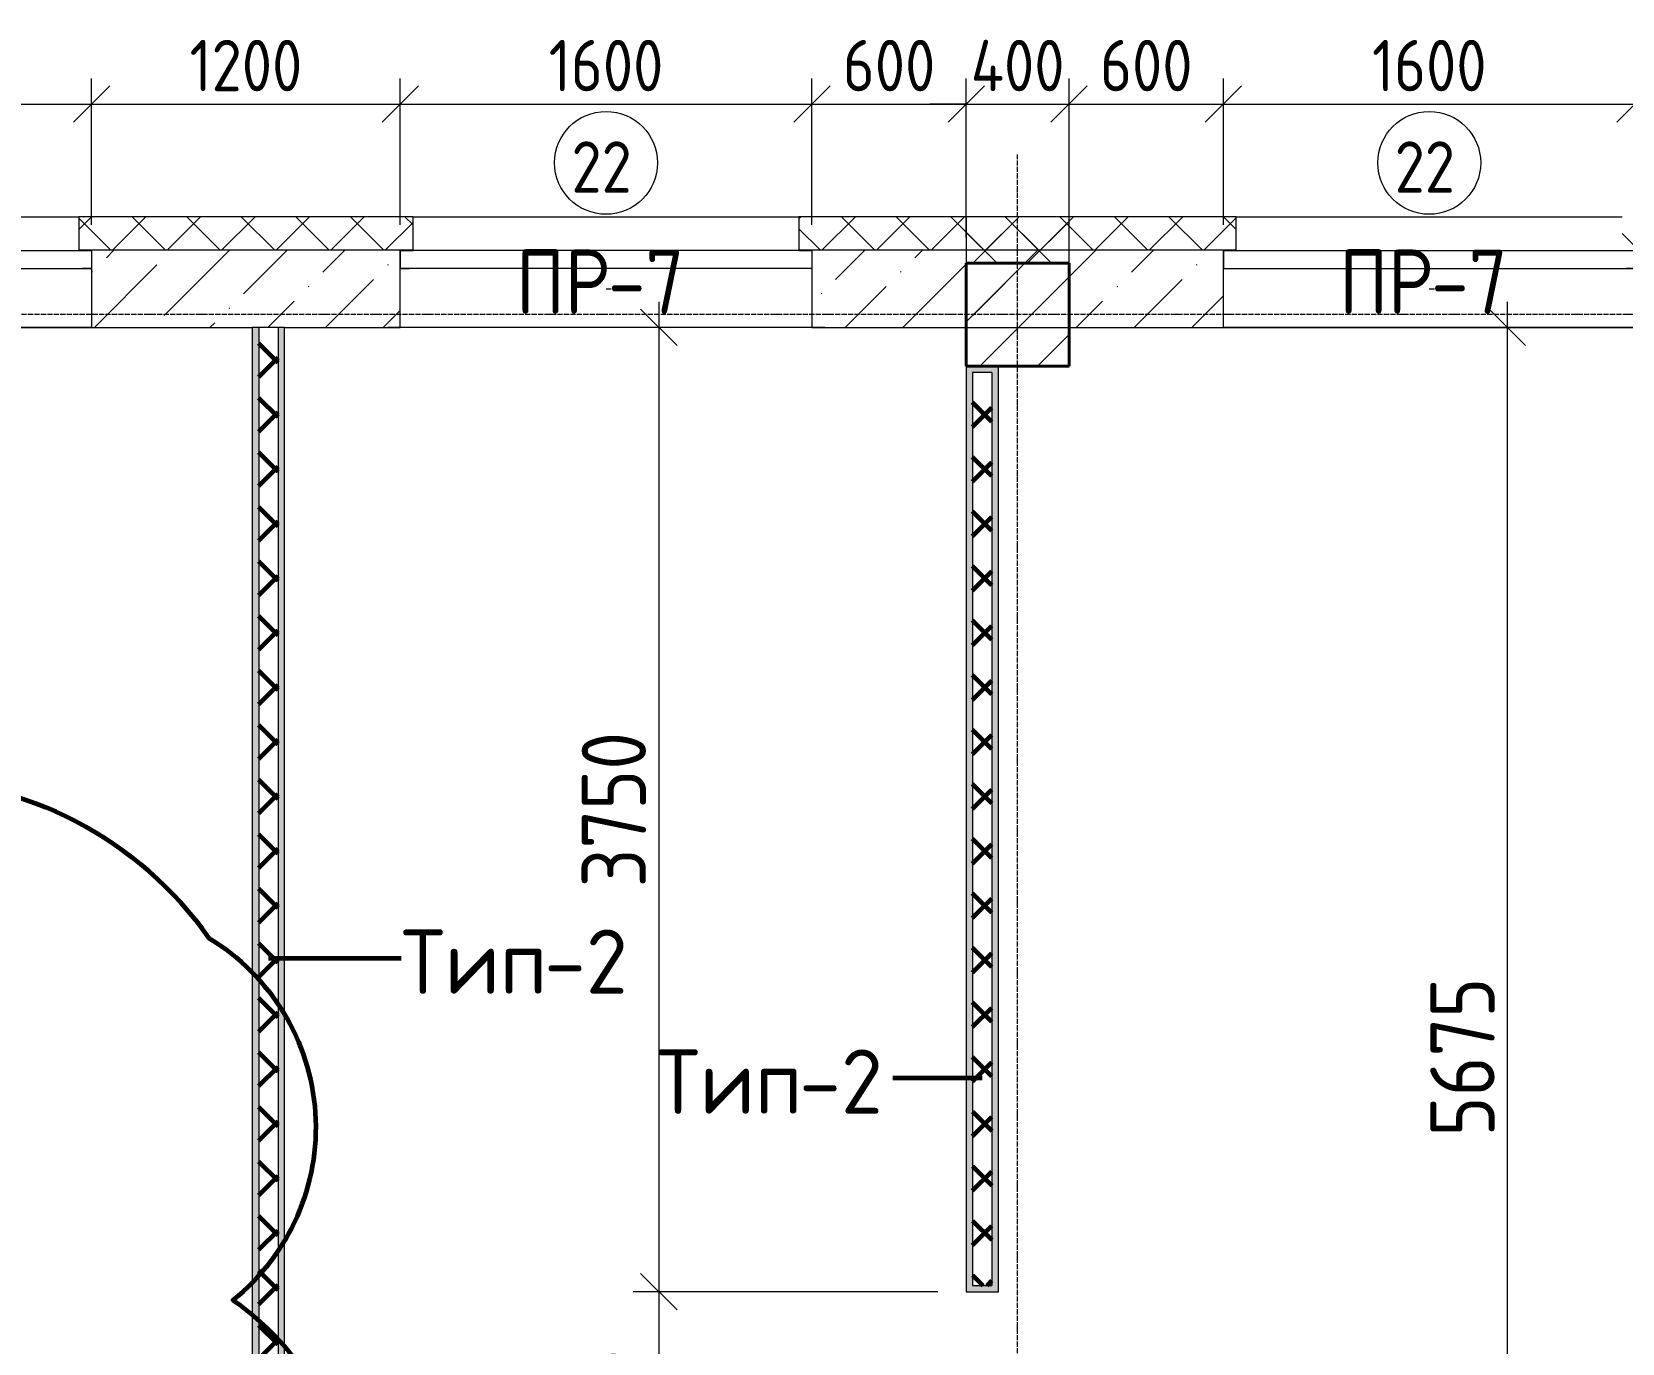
# Model space of a CAD drawing. Header units: millimetres. Extents: x -60946 to 138510, y -262288 to 24501.
# Drawn here: x 51777 to 57959, y -92544 to -87444 of the extents above; entities that cross this region are included whole.
import ezdxf

# ---------------------------------------------------------------- set-up
doc = ezdxf.new("R2010")
doc.units = ezdxf.units.MM
doc.linetypes.add('ADSK_Линия сетки', pattern=[25, 20, -2.5, 0, -2.5])
for name, color, linetype, lineweight in [('2)Тип-2', 3, 'Continuous', 60), ('2)Тип-3', 7, 'Continuous', 60), ('_ Окна', 7, 'Continuous', 18), ('Марки', 7, 'Continuous', 20), ('Марки окон', 7, 'Continuous', 20), ('Несущие колонны', 7, 'Continuous', 18), ('Окна', 7, 'Continuous', 9), ('Оси', 7, 'Continuous', 9), ('Размеры', 7, 'Continuous', 9), ('Стены внутренние', 7, 'Continuous', 18), ('Стены наружные', 7, 'Continuous', 18), ('Стены штриховка', 7, 'Continuous', 9)]:
    doc.layers.add(name, color=color, linetype=linetype, lineweight=lineweight)
doc.styles.add('GOST Common_2', font='', dxfattribs={"width": 0.9, "height": 250})
doc.styles.add('GOST Common_3', font='', dxfattribs={"width": 0.9, "height": 200})
doc.styles.add('GOST Common_4', font='', dxfattribs={"height": 250})
doc.styles.get('GOST Common_2').set_extended_font_data('GOST Common')
doc.styles.get('GOST Common_3').set_extended_font_data('GOST Common')
doc.styles.get('GOST Common_4').set_extended_font_data('GOST Common')
doc.dimstyles.new('ADSK_Основной_2_0_1', dxfattribs={"dimscale": 304.8, "dimtxt": 201.142999, "dimasz": 0.463911, "dimexe": 0.328084, "dimexo": 0.328084, "dimgap": 0.164042, "dimtad": 1, "dimdec": 3, "dimrnd": 0.001, "dimdsep": 46, "dimtxsty": 'GOST Common_3', "dimblk1": 'OBLIQUE', "dimblk2": 'OBLIQUE', "dimsah": 1, "dimcen": 0.09, "dimdle": 0.328084, "dimazin": 2, "dimtfac": 1, "dimtdec": 4, "dimtix": 1, "dimtmove": 1, "dimatfit": 3, "dimfxl": 1, "dimtvp": 1, "dimtolj": 1, "dimtzin": 0, "dimlwd": 20, "dimlwe": 20, "dimarcsym": 2})
doc.dimstyles.new('ADSK_Основной_2_0_3', dxfattribs={"dimscale": 304.8, "dimtxt": 201.142999, "dimasz": 0.463911, "dimexe": 0.328084, "dimexo": 0.328084, "dimgap": 0.164042, "dimtad": 1, "dimdec": 3, "dimrnd": 0.001, "dimdsep": 46, "dimtxsty": 'GOST Common_2', "dimblk1": 'OBLIQUE', "dimblk2": 'OBLIQUE', "dimsah": 1, "dimcen": 0.09, "dimdle": 0.328084, "dimazin": 2, "dimtfac": 1, "dimtdec": 4, "dimtix": 1, "dimtmove": 0, "dimatfit": 3, "dimfxl": 1, "dimtvp": 1, "dimtolj": 1, "dimtzin": 0, "dimlwd": 20, "dimlwe": 20, "dimarcsym": 2})
pattern_1 = [(45, (9.36, -97949.04), (-106.066, 106.066), []), (135, (9.36, -97949.04), (-106.066, -106.066), [])]

# ---------------------------------------------------------------- blocks, each defined once
blk = doc.blocks.new('ADSK_КолоннаЖБ_Прямоугольная - 400x400 мм-1807143-Кладочный план 2-го этаж')
at = {"layer": 'Несущие колонны', "lineweight": 40}
for p, q in [((-200, 200), (200, 200)), ((-200, -200), (-200, 200)), ((200, 200), (200, -200)), ((200, -200), (-200, -200))]:
    blk.add_line(p, q, dxfattribs=at)
blk = doc.blocks.new('ОКНО L03 _2СТ_RS - ОК-5_1600х2000h-3556607-Кладочный план 2-го этаж')
at = {"layer": '_ Окна'}
for p, q in [((-838.1, -79), (761.9, -79)), ((-838.1, -149), (-838.1, -79)), ((-838.1, -79), (-803.1, -79)), ((-818.1, -79), (-38.1, -79)), ((-38.1, -79), (741.9, -79)), ((761.9, -79), (726.9, -79)), ((761.9, -149), (761.9, -79)), ((-838.1, -149), (761.9, -149)), ((-838.1, -149), (-833.1, -149)), ((-818.1, -149), (-38.1, -149)), ((-38.1, -149), (741.9, -149)), ((761.9, -149), (756.9, -149))]:
    blk.add_line(p, q, dxfattribs=at)
at = {"layer": 'Окна'}
blk.add_line((-888.1, 150), (811.9, 150), dxfattribs=at)
blk = doc.blocks.new('ОКНО L03 _2СТ_RS - ОК-5_1600х2000h-3556615-Кладочный план 2-го этаж')
at = {"layer": '_ Окна'}
for p, q in [((-838.1, 149), (761.9, 149)), ((-838.1, 149), (-838.1, 79)), ((-838.1, 149), (-833.1, 149)), ((-818.1, 149), (-38.1, 149)), ((-38.1, 149), (741.9, 149)), ((761.9, 149), (756.9, 149)), ((761.9, 149), (761.9, 79)), ((-838.1, 79), (761.9, 79)), ((-838.1, 79), (-803.1, 79)), ((-818.1, 79), (-38.1, 79)), ((-38.1, 79), (741.9, 79)), ((761.9, 79), (726.9, 79))]:
    blk.add_line(p, q, dxfattribs=at)
at = {"layer": 'Окна'}
blk.add_line((-888.1, -150), (811.9, -150), dxfattribs=at)
blk = doc.blocks.new('_Oblique')
at = {"color": 0, "linetype": 'ByBlock', "lineweight": -2}
blk.add_line((-0.5, -0.5), (0.5, 0.5), dxfattribs=at)
blk = doc.blocks.new('*D4594')
at = {"layer": 'Defpoints', "color": 0, "transparency": 16777216}
for p in [(52009.4, -87725.6), (50409.4, -88295.1), (52009.4, -88295.1)]:
    blk.add_point(p, dxfattribs=at)
at = {"layer": 'Размеры', "color": 0, "lineweight": 20, "transparency": 16777216}
for p, q in [((50409.4, -88195.1), (50409.4, -87625.6)), ((52009.4, -88195.1), (52009.4, -87625.6)), ((50309.4, -87725.6), (52109.4, -87725.6))]:
    blk.add_line(p, q, dxfattribs=at)
at = {"layer": 'Размеры', "color": 0, "lineweight": 20, "transparency": 16777216, "xscale": 141.4, "yscale": 141.4, "zscale": 141.4, "rotation": 180}
blk.add_blockref('_Oblique', (50409.4, -87725.6), dxfattribs=at)
at = {"layer": 'Размеры', "color": 0, "lineweight": 20, "transparency": 16777216, "xscale": 141.4, "yscale": 141.4, "zscale": 141.4}
blk.add_blockref('_Oblique', (52009.4, -87725.6), dxfattribs=at)
at = {"layer": 'Размеры', "color": 0, "lineweight": 9, "transparency": 16777216, "insert": (51209.4, -87575.6), "char_height": 200, "width": 560.473, "attachment_point": 5, "style": 'GOST Common_3'}
blk.add_mtext('\\A1;1600', dxfattribs=at)
blk = doc.blocks.new('*D4595')
at = {"layer": 'Defpoints', "color": 0, "transparency": 16777216}
for p in [(53209.4, -87725.6), (52009.4, -88295.1), (53209.4, -88295.1)]:
    blk.add_point(p, dxfattribs=at)
at = {"layer": 'Размеры', "color": 0, "lineweight": 20, "transparency": 16777216}
for p, q in [((52009.4, -88195.1), (52009.4, -87625.6)), ((53209.4, -88195.1), (53209.4, -87625.6)), ((51909.4, -87725.6), (53309.4, -87725.6))]:
    blk.add_line(p, q, dxfattribs=at)
at = {"layer": 'Размеры', "color": 0, "lineweight": 20, "transparency": 16777216, "xscale": 141.4, "yscale": 141.4, "zscale": 141.4, "rotation": 180}
blk.add_blockref('_Oblique', (52009.4, -87725.6), dxfattribs=at)
at = {"layer": 'Размеры', "color": 0, "lineweight": 20, "transparency": 16777216, "xscale": 141.4, "yscale": 141.4, "zscale": 141.4}
blk.add_blockref('_Oblique', (53209.4, -87725.6), dxfattribs=at)
at = {"layer": 'Размеры', "color": 0, "lineweight": 9, "transparency": 16777216, "insert": (52609.4, -87575.6), "char_height": 200, "width": 560.473, "attachment_point": 5, "style": 'GOST Common_3'}
blk.add_mtext('\\A1;1200', dxfattribs=at)
blk = doc.blocks.new('*D4596')
at = {"layer": 'Defpoints', "color": 0, "transparency": 16777216}
for p in [(54809.4, -87725.6), (53209.4, -88295.1), (54809.4, -88295.1)]:
    blk.add_point(p, dxfattribs=at)
at = {"layer": 'Размеры', "color": 0, "lineweight": 20, "transparency": 16777216}
for p, q in [((53209.4, -88195.1), (53209.4, -87625.6)), ((54809.4, -88195.1), (54809.4, -87625.6)), ((53109.4, -87725.6), (54909.4, -87725.6))]:
    blk.add_line(p, q, dxfattribs=at)
at = {"layer": 'Размеры', "color": 0, "lineweight": 20, "transparency": 16777216, "xscale": 141.4, "yscale": 141.4, "zscale": 141.4, "rotation": 180}
blk.add_blockref('_Oblique', (53209.4, -87725.6), dxfattribs=at)
at = {"layer": 'Размеры', "color": 0, "lineweight": 20, "transparency": 16777216, "xscale": 141.4, "yscale": 141.4, "zscale": 141.4}
blk.add_blockref('_Oblique', (54809.4, -87725.6), dxfattribs=at)
at = {"layer": 'Размеры', "color": 0, "lineweight": 9, "transparency": 16777216, "insert": (54009.4, -87575.6), "char_height": 200, "width": 560.473, "attachment_point": 5, "style": 'GOST Common_3'}
blk.add_mtext('\\A1;1600', dxfattribs=at)
blk = doc.blocks.new('*D4597')
at = {"layer": 'Defpoints', "color": 0, "transparency": 16777216}
for p in [(55409.4, -87725.6), (54809.4, -88295.1), (55409.4, -88344.1)]:
    blk.add_point(p, dxfattribs=at)
at = {"layer": 'Размеры', "color": 0, "lineweight": 20, "transparency": 16777216}
for p, q in [((54809.4, -88195.1), (54809.4, -87625.6)), ((55409.4, -88244.1), (55409.4, -87625.6)), ((54709.4, -87725.6), (55509.4, -87725.6))]:
    blk.add_line(p, q, dxfattribs=at)
at = {"layer": 'Размеры', "color": 0, "lineweight": 20, "transparency": 16777216, "xscale": 141.4, "yscale": 141.4, "zscale": 141.4, "rotation": 180}
blk.add_blockref('_Oblique', (54809.4, -87725.6), dxfattribs=at)
at = {"layer": 'Размеры', "color": 0, "lineweight": 20, "transparency": 16777216, "xscale": 141.4, "yscale": 141.4, "zscale": 141.4}
blk.add_blockref('_Oblique', (55409.4, -87725.6), dxfattribs=at)
at = {"layer": 'Размеры', "color": 0, "lineweight": 9, "transparency": 16777216, "insert": (55109.4, -87575.6), "char_height": 200, "width": 454.106, "attachment_point": 5, "style": 'GOST Common_3'}
blk.add_mtext('\\A1;600', dxfattribs=at)
blk = doc.blocks.new('*D4598')
at = {"layer": 'Defpoints', "color": 0, "transparency": 16777216}
for p in [(55809.4, -87725.6), (55409.4, -88344.1), (55809.4, -88344.1)]:
    blk.add_point(p, dxfattribs=at)
at = {"layer": 'Размеры', "color": 0, "lineweight": 20, "transparency": 16777216}
for p, q in [((55409.4, -88244.1), (55409.4, -87625.6)), ((55809.4, -88244.1), (55809.4, -87625.6)), ((55409.4, -87725.6), (55268, -87725.6)), ((55409.4, -87725.6), (55809.4, -87725.6)), ((55809.4, -87725.6), (55950.8, -87725.6))]:
    blk.add_line(p, q, dxfattribs=at)
at = {"layer": 'Размеры', "color": 0, "lineweight": 20, "transparency": 16777216, "xscale": 141.4, "yscale": 141.4, "zscale": 141.4}
blk.add_blockref('_Oblique', (55409.4, -87725.6), dxfattribs=at)
at = {"layer": 'Размеры', "color": 0, "lineweight": 20, "transparency": 16777216, "xscale": 141.4, "yscale": 141.4, "zscale": 141.4, "rotation": 180}
blk.add_blockref('_Oblique', (55809.4, -87725.6), dxfattribs=at)
at = {"layer": 'Размеры', "color": 0, "lineweight": 9, "transparency": 16777216, "insert": (55609.4, -87575.6), "char_height": 200, "width": 474.561, "attachment_point": 5, "style": 'GOST Common_3'}
blk.add_mtext('\\A1;400', dxfattribs=at)
blk = doc.blocks.new('*D4599')
at = {"layer": 'Defpoints', "color": 0, "transparency": 16777216}
for p in [(56409.4, -87725.6), (56409.4, -88295.1), (55809.4, -88344.1)]:
    blk.add_point(p, dxfattribs=at)
at = {"layer": 'Размеры', "color": 0, "lineweight": 20, "transparency": 16777216}
for p, q in [((55809.4, -88244.1), (55809.4, -87625.6)), ((56409.4, -88195.1), (56409.4, -87625.6)), ((55709.4, -87725.6), (56509.4, -87725.6))]:
    blk.add_line(p, q, dxfattribs=at)
at = {"layer": 'Размеры', "color": 0, "lineweight": 20, "transparency": 16777216, "xscale": 141.4, "yscale": 141.4, "zscale": 141.4, "rotation": 180}
blk.add_blockref('_Oblique', (55809.4, -87725.6), dxfattribs=at)
at = {"layer": 'Размеры', "color": 0, "lineweight": 20, "transparency": 16777216, "xscale": 141.4, "yscale": 141.4, "zscale": 141.4}
blk.add_blockref('_Oblique', (56409.4, -87725.6), dxfattribs=at)
at = {"layer": 'Размеры', "color": 0, "lineweight": 9, "transparency": 16777216, "insert": (56109.4, -87575.6), "char_height": 200, "width": 454.106, "attachment_point": 5, "style": 'GOST Common_3'}
blk.add_mtext('\\A1;600', dxfattribs=at)
blk = doc.blocks.new('*D4600')
at = {"layer": 'Defpoints', "color": 0, "transparency": 16777216}
for p in [(58009.4, -87725.6), (56409.4, -88295.1), (58009.4, -88295.1)]:
    blk.add_point(p, dxfattribs=at)
at = {"layer": 'Размеры', "color": 0, "lineweight": 20, "transparency": 16777216}
for p, q in [((56409.4, -88195.1), (56409.4, -87625.6)), ((58009.4, -88195.1), (58009.4, -87625.6)), ((56309.4, -87725.6), (58109.4, -87725.6))]:
    blk.add_line(p, q, dxfattribs=at)
at = {"layer": 'Размеры', "color": 0, "lineweight": 20, "transparency": 16777216, "xscale": 141.4, "yscale": 141.4, "zscale": 141.4, "rotation": 180}
blk.add_blockref('_Oblique', (56409.4, -87725.6), dxfattribs=at)
at = {"layer": 'Размеры', "color": 0, "lineweight": 20, "transparency": 16777216, "xscale": 141.4, "yscale": 141.4, "zscale": 141.4}
blk.add_blockref('_Oblique', (58009.4, -87725.6), dxfattribs=at)
at = {"layer": 'Размеры', "color": 0, "lineweight": 9, "transparency": 16777216, "insert": (57209.4, -87575.6), "char_height": 200, "width": 560.473, "attachment_point": 5, "style": 'GOST Common_3'}
blk.add_mtext('\\A1;1600', dxfattribs=at)
blk = doc.blocks.new('*D4601')
at = {"layer": 'Defpoints', "color": 0, "transparency": 16777216}
for p in [(59209.4, -87725.6), (58009.4, -88295.1), (59209.4, -88295.1)]:
    blk.add_point(p, dxfattribs=at)
at = {"layer": 'Размеры', "color": 0, "lineweight": 20, "transparency": 16777216}
for p, q in [((58009.4, -88195.1), (58009.4, -87625.6)), ((59209.4, -88195.1), (59209.4, -87625.6)), ((57909.4, -87725.6), (59309.4, -87725.6))]:
    blk.add_line(p, q, dxfattribs=at)
at = {"layer": 'Размеры', "color": 0, "lineweight": 20, "transparency": 16777216, "xscale": 141.4, "yscale": 141.4, "zscale": 141.4, "rotation": 180}
blk.add_blockref('_Oblique', (58009.4, -87725.6), dxfattribs=at)
at = {"layer": 'Размеры', "color": 0, "lineweight": 20, "transparency": 16777216, "xscale": 141.4, "yscale": 141.4, "zscale": 141.4}
blk.add_blockref('_Oblique', (59209.4, -87725.6), dxfattribs=at)
at = {"layer": 'Размеры', "color": 0, "lineweight": 9, "transparency": 16777216, "insert": (58609.4, -87575.6), "char_height": 200, "width": 560.473, "attachment_point": 5, "style": 'GOST Common_3'}
blk.add_mtext('\\A1;1200', dxfattribs=at)
blk = doc.blocks.new('*D5032')
at = {"layer": 'Defpoints', "color": 0, "transparency": 16777216}
for p in [(54314.6, -88594.1), (54214.6, -92344.1), (55399.4, -92344.1)]:
    blk.add_point(p, dxfattribs=at)
at = {"layer": 'Размеры', "color": 0, "lineweight": 20, "transparency": 16777216}
for p, q in [((54214.6, -88494.1), (54214.6, -92444.1)), ((54214.6, -88594.1), (54114.6, -88594.1)), ((55299.4, -92344.1), (54114.6, -92344.1))]:
    blk.add_line(p, q, dxfattribs=at)
at = {"layer": 'Размеры', "color": 0, "lineweight": 20, "transparency": 16777216, "xscale": 141.4, "yscale": 141.4, "zscale": 141.4}
for p, rotation in [((54214.6, -88594.1), 90), ((54214.6, -92344.1), 270)]:
    blk.add_blockref('_Oblique', p, dxfattribs=dict(at, rotation=rotation))
at = {"layer": 'Размеры', "color": 0, "lineweight": 9, "transparency": 16777216, "insert": (54039.6, -90469.1), "char_height": 250, "width": 605.475, "attachment_point": 5, "rotation": 90, "style": 'GOST Common_2'}
blk.add_mtext('\\A1;3750', dxfattribs=at)
blk = doc.blocks.new('*D5033')
at = {"layer": 'Defpoints', "color": 0, "transparency": 16777216}
for p in [(55399.4, -92344.1), (54214.6, -93344.1), (55399.4, -93344.1)]:
    blk.add_point(p, dxfattribs=at)
at = {"layer": 'Размеры', "color": 0, "lineweight": 20, "transparency": 16777216}
for p, q in [((54214.6, -92244.1), (54214.6, -93444.1)), ((55299.4, -92344.1), (54114.6, -92344.1)), ((55299.4, -93344.1), (54114.6, -93344.1))]:
    blk.add_line(p, q, dxfattribs=at)
at = {"layer": 'Размеры', "color": 0, "lineweight": 20, "transparency": 16777216, "xscale": 141.4, "yscale": 141.4, "zscale": 141.4}
for p, rotation in [((54214.6, -92344.1), 90), ((54214.6, -93344.1), 270)]:
    blk.add_blockref('_Oblique', p, dxfattribs=dict(at, rotation=rotation))
at = {"layer": 'Размеры', "color": 0, "lineweight": 9, "transparency": 16777216, "insert": (54039.6, -92844.1), "char_height": 250, "width": 560.473, "attachment_point": 5, "rotation": 90, "style": 'GOST Common_2'}
blk.add_mtext('\\A1;1000', dxfattribs=at)
blk = doc.blocks.new('*D5041')
at = {"layer": 'Defpoints', "color": 0, "transparency": 16777216}
for p in [(57413.5, -88594.1), (57513.4, -88594.1), (57034.4, -94269.1)]:
    blk.add_point(p, dxfattribs=at)
at = {"layer": 'Размеры', "color": 0, "lineweight": 20, "transparency": 16777216}
for p, q in [((57513.4, -94369.1), (57513.4, -88494.1)), ((57513.5, -88594.1), (57613.4, -88594.1)), ((57134.4, -94269.1), (57613.4, -94269.1))]:
    blk.add_line(p, q, dxfattribs=at)
at = {"layer": 'Размеры', "color": 0, "lineweight": 20, "transparency": 16777216, "xscale": 141.4, "yscale": 141.4, "zscale": 141.4}
for p, rotation in [((57513.4, -88594.1), 90), ((57513.4, -94269.1), 270)]:
    blk.add_blockref('_Oblique', p, dxfattribs=dict(at, rotation=rotation))
at = {"layer": 'Размеры', "color": 0, "lineweight": 9, "transparency": 16777216, "insert": (57338.4, -91431.6), "char_height": 250, "width": 605.475, "attachment_point": 5, "rotation": 90, "style": 'GOST Common_2'}
blk.add_mtext('\\A1;5675', dxfattribs=at)
blk = doc.blocks.new('М_окна1 - Маркировка типоразмера-1510237-Кладочный план 2-го этаж')
at = {"layer": 'Марки окон'}
blk.add_circle((0, 0), 2, dxfattribs=at)
blk = doc.blocks.new('ADSK_Марка_Отверстие - Экземпляр_Только Марка-157312-Кладочный план 2-го этаж')
at = {"layer": 'Марки'}
blk.add_line((0, 0), (0.2, 0), dxfattribs=at)

msp = doc.modelspace()

# ---------------------------------------------------------------- hatches: boundary and pattern name
at = {"layer": '2)Тип-2'}
for points in [[(52634.3615, -94994.0666), (52659.3615, -94994.0666), (52659.3615, -88594.0666), (52634.3615, -88594.0666), (52634.3615, -92883.136)], [(52734.3615, -94994.0666), (52759.3615, -94994.0666), (52759.3615, -88594.0666), (52734.3615, -88594.0666), (52734.3615, -92883.136)]]:
    msp.add_hatch(color=256, dxfattribs=at).paths.add_polyline_path(points)
h = msp.add_hatch(dxfattribs=at)
h.set_pattern_fill('FP_4', color=256, style=0, pattern_type=2)
h.set_pattern_definition(pattern_1)
h.paths.add_polyline_path([(52659.3615, -95019.0666), (52734.3615, -95019.0666), (52734.3615, -88594.0666), (52659.3615, -88594.0666), (52659.3615, -94994.0666)])
h = msp.add_hatch(color=256, dxfattribs=at)
h.paths.add_polyline_path([(55409.3615, -94294.0666), (55434.3615, -94294.0666), (55434.3615, -93369.0666), (55534.3615, -93369.0666), (55534.3615, -93344.0666), (55409.3615, -93344.0666), (55409.3615, -94269.0666)])
h.paths.add_polyline_path([(55409.3615, -92344.0666), (55534.3615, -92344.0666), (55534.3615, -92319.0666), (55434.3615, -92319.0666), (55434.3615, -88769.0666), (55509.3615, -88769.0666), (55509.3615, -88744.0666), (55409.3615, -88744.0666)])
h = msp.add_hatch(dxfattribs=at)
h.set_pattern_fill('FP_4', color=256, style=0, pattern_type=2)
h.set_pattern_definition(pattern_1)
h.paths.add_polyline_path([(55434.3615, -94294.0666), (55509.3615, -94294.0666), (55509.3615, -93369.0666), (55434.3615, -93369.0666), (55434.3615, -94269.0666)])
h.paths.add_polyline_path([(55509.3615, -92319.0666), (55509.3615, -88769.0666), (55434.3615, -88769.0666), (55434.3615, -92319.0666)])
h = msp.add_hatch(color=256, dxfattribs=at)
h.paths.add_polyline_path([(55509.3615, -94294.0666), (55534.3615, -94294.0666), (55534.3615, -93369.0666), (55509.3615, -93369.0666), (55509.3615, -94269.0666)])
h.paths.add_polyline_path([(55534.3615, -92319.0666), (55534.3615, -88744.0666), (55509.3615, -88744.0666), (55509.3615, -92319.0666)])
at = {"layer": 'Несущие колонны', "lineweight": 9}
h = msp.add_hatch(dxfattribs=at)
h.set_pattern_fill('FP_1', color=256, style=0, pattern_type=2)
h.set_pattern_definition([(45, (9.36, -97949.04), (-224.5064, 224.5064), []), (45, (233.87, -97949.04), (-224.5064, 224.5064), [396.875, -79.375, 3.353, -76.022])])
h.paths.add_polyline_path([(55409.3615, -88744.0666), (55809.3615, -88744.0666), (55809.3615, -88344.0666), (55409.3615, -88344.0666)])
at = {"layer": 'Стены внутренние', "lineweight": 9}
h = msp.add_hatch(dxfattribs=at)
h.set_pattern_fill('FP_2', color=256, style=0, pattern_type=2)
h.set_pattern_definition([(45, (9.36, -97949.04), (84.18955, 308.69595), [396.875, -79.375, 3.353, -76.022])])
h.paths.add_polyline_path([(58734.3615, -88594.0666), (59209.3615, -88594.0666), (59209.3615, -88295.0666), (58009.3615, -88295.0666), (58009.3615, -88594.0666)])
h.paths.add_polyline_path([(52009.3615, -88594.0666), (53209.3615, -88594.0666), (53209.3615, -88295.0666), (52009.3615, -88295.0666)])
h.paths.add_polyline_path([(61859.3615, -88594.0666), (61859.3615, -88294.0666), (60809.3615, -88295.0666), (60809.3615, -88594.0666), (61409.3615, -88594.0666), (61409.3615, -88344.0666), (61809.3615, -88344.0666), (61809.3615, -88594.0666)])
h.paths.add_polyline_path([(54809.3615, -88594.0666), (56409.3615, -88594.0666), (56409.3615, -88295.0666), (54809.3615, -88295.0666)])
h.paths.add_polyline_path([(49684.3615, -88594.0666), (50409.3615, -88594.0666), (50409.3615, -88295.0666), (49609.3615, -88294.0666), (49609.3615, -88594.0666)])
at = {"layer": 'Стены наружные', "lineweight": 9}
h = msp.add_hatch(dxfattribs=at)
h.set_pattern_fill('FP_4', color=256, style=0, pattern_type=2)
h.set_pattern_definition(pattern_1)
h.paths.add_polyline_path([(61809.3615, -88294.0666), (61809.3615, -88164.0666), (60759.3615, -88164.0666), (60759.3615, -88294.0666)])
h.paths.add_polyline_path([(51959.3615, -88294.0666), (53259.3615, -88294.0666), (53259.3615, -88164.0666), (51959.3615, -88164.0666)])
h.paths.add_polyline_path([(56326.6505, -88294.0666), (56459.3615, -88294.0666), (56459.3615, -88164.0666), (54759.3615, -88164.0666), (54759.3615, -88294.0666)])
h.paths.add_polyline_path([(59222.263, -88294.0666), (59259.3615, -88294.0666), (59259.3615, -88164.0666), (57959.3615, -88164.0666), (57959.3615, -88294.0666)])
h.paths.add_polyline_path([(50459.3615, -88294.0666), (50459.3615, -88164.0666), (49609.3615, -88164.0666), (49609.3615, -88294.0666)])
h = msp.add_hatch(dxfattribs=at)
h.set_pattern_fill('FP_4', color=256, style=0, pattern_type=2)
h.set_pattern_definition(pattern_1)
h.paths.add_polyline_path([(55809.3615, -88344.0666), (55809.3615, -88164.0666), (55409.3615, -88164.0666), (55409.3615, -88344.0666)])

# ---------------------------------------------------------------- linework, layer by layer
at = {"layer": '2)Тип-2'}
for p, q in [((52696.8615, -91046.1976), (53213.0189, -91046.1976)), ((55471.8615, -91512.7541), (55124.5614, -91512.7541))]:
    msp.add_line(p, q, dxfattribs=at)
at = {"layer": '2)Тип-3', "color": 5}
msp.add_lwpolyline([(45900.1465, -96979.6528, -0.52056705), (45900.1465, -94444.5667, -0.52056705), (45900.1465, -92879.4817, -0.52056705), (45900.1465, -91418.9976, -0.52056705), (47419.7204, -90968.654, -0.52056705), (50091.1438, -90968.654, -0.52056705), (52465.7285, -90968.654, -0.52056705), (52559.119, -92376.4624, -0.52056705), (52559.119, -94202.0985, -0.52056705), (52559.119, -96909.5198, -0.52056705), (50493.2885, -96979.6528, -0.52056705), (47987.3318, -96979.6528, -0.52056705)], format="xyb", close=True, dxfattribs=at)
at = {"layer": 'Несущие колонны', "lineweight": 9}
for p, q in [((55809.3615, -88344.0666), (55409.3615, -88344.0666)), ((55409.3615, -88344.0666), (55409.3615, -88744.0666)), ((55809.3615, -88744.0666), (55809.3615, -88344.0666)), ((55409.3615, -88744.0666), (55809.3615, -88744.0666))]:
    msp.add_line(p, q, dxfattribs=at)
at = {"layer": 'Оси', "linetype": 'ADSK_Линия сетки', "lineweight": 5}
for p, q in [((55609.3615, -108922.9178), (55609.3615, -87921.5904)), ((62525.08, -88544.0666), (-25230.7352, -88544.0666))]:
    msp.add_line(p, q, dxfattribs=at)
at = {"layer": 'Стены внутренние', "lineweight": 5}
for p, q in [((51959.3615, -88294.0666), (51959.3615, -88295.0666)), ((51959.3615, -88295.0666), (52009.3615, -88295.0666)), ((52009.3615, -88295.0666), (52009.3615, -88594.0666)), ((53209.3615, -88594.0666), (53209.3615, -88295.0666)), ((53209.3615, -88295.0666), (53259.3615, -88295.0666)), ((53259.3615, -88295.0666), (53259.3615, -88294.0666)), ((54759.3615, -88294.0666), (54759.3615, -88295.0666)), ((54759.3615, -88295.0666), (54809.3615, -88295.0666)), ((54809.3615, -88295.0666), (54809.3615, -88594.0666)), ((56409.3615, -88594.0666), (56409.3615, -88295.0666)), ((56409.3615, -88295.0666), (56459.3615, -88295.0666)), ((56459.3615, -88295.0666), (56459.3615, -88294.0666)), ((52009.3615, -88594.0666), (50409.3615, -88594.0666)), ((52009.3615, -88594.0666), (52634.3615, -88594.0666)), ((52634.3615, -88594.0666), (52634.3615, -94994.0666)), ((52759.3615, -88594.0666), (53209.3615, -88594.0666)), ((52759.3615, -94994.0666), (52759.3615, -88594.0666)), ((54809.3615, -88594.0666), (53209.3615, -88594.0666)), ((54809.3615, -88594.0666), (56409.3615, -88594.0666)), ((58009.3615, -88594.0666), (56409.3615, -88594.0666)), ((55534.3615, -88744.0666), (55409.3615, -88744.0666)), ((55409.3615, -88744.0666), (55409.3615, -92344.0666)), ((55534.3615, -92344.0666), (55534.3615, -88744.0666)), ((55409.3615, -92344.0666), (55534.3615, -92344.0666))]:
    msp.add_line(p, q, dxfattribs=at)
at = {"layer": 'Стены наружные', "lineweight": 9}
for p, q in [((50459.3615, -88164.0666), (51959.3615, -88164.0666)), ((53259.3615, -88164.0666), (51959.3615, -88164.0666)), ((51959.3615, -88164.0666), (51959.3615, -88294.0666)), ((53259.3615, -88294.0666), (53259.3615, -88164.0666)), ((53259.3615, -88164.0666), (54759.3615, -88164.0666)), ((56459.3615, -88164.0666), (54759.3615, -88164.0666)), ((54759.3615, -88164.0666), (54759.3615, -88294.0666)), ((55409.3615, -88164.0666), (55409.3615, -88344.0666)), ((55809.3615, -88344.0666), (55809.3615, -88164.0666)), ((56459.3615, -88294.0666), (56459.3615, -88164.0666)), ((56459.3615, -88164.0666), (57959.3615, -88164.0666)), ((55409.3615, -88344.0666), (55809.3615, -88344.0666))]:
    msp.add_line(p, q, dxfattribs=at)
at = {"layer": 'Стены штриховка', "lineweight": 9}
for p, q in [((53259.3615, -88294.0666), (51959.3615, -88294.0666)), ((56459.3615, -88294.0666), (54759.3615, -88294.0666)), ((52759.3615, -88594.0666), (52634.3615, -88594.0666)), ((52659.3615, -88594.0666), (52659.3615, -95019.0666)), ((52734.3615, -88594.0666), (52734.3615, -95019.0666)), ((55434.3615, -88769.0666), (55434.3615, -92319.0666)), ((55509.3615, -88769.0666), (55434.3615, -88769.0666)), ((55509.3615, -88769.0666), (55509.3615, -92319.0666)), ((55434.3615, -92319.0666), (55509.3615, -92319.0666))]:
    msp.add_line(p, q, dxfattribs=at)

# ---------------------------------------------------------------- block references
at = {"layer": 'Марки', "xscale": 99.99999999999993, "yscale": 99.99999999999993, "zscale": 99.99999999999993}
for p in [(54009.3615, -88444.0666), (57209.3615, -88444.0666)]:
    msp.add_blockref('ADSK_Марка_Отверстие - Экземпляр_Только Марка-157312-Кладочный план 2-го этаж', p, dxfattribs=at)
at = {"layer": 'Марки окон', "xscale": 99.99999999999993, "yscale": 99.99999999999993, "zscale": 99.99999999999993}
for p in [(54009.3615, -87954.0666), (57209.3615, -87954.0666)]:
    msp.add_blockref('М_окна1 - Маркировка типоразмера-1510237-Кладочный план 2-го этаж', p, dxfattribs=at)
at = {"layer": 'Несущие колонны', "lineweight": 40, "rotation": 89.9999999999999}
msp.add_blockref('ADSK_КолоннаЖБ_Прямоугольная - 400x400 мм-1807143-Кладочный план 2-го этаж', (55609.3615, -88544.0666), dxfattribs=at)
at = {"layer": 'Окна'}
for p in [(51247.4615, -88444.0666), (57247.4615, -88444.0666)]:
    msp.add_blockref('ОКНО L03 _2СТ_RS - ОК-5_1600х2000h-3556615-Кладочный план 2-го этаж', p, dxfattribs=at)
at = {"layer": 'Окна', "rotation": 180}
msp.add_blockref('ОКНО L03 _2СТ_RS - ОК-5_1600х2000h-3556607-Кладочный план 2-го этаж', (53971.2615, -88444.0666), dxfattribs=at)

# ---------------------------------------------------------------- texts
at = {"layer": '2)Тип-2', "color": 116, "lineweight": 9, "true_color": 0x008040, "char_height": 250, "attachment_point": 1, "style": 'GOST Common_4'}
for s, insert, width in [('Тип', (53213.0189, -90935.2705), 673.4175), ('-2', (53768.6439, -90935.2705), 432.91125), ('Тип', (54204.5614, -91401.8271), 673.4175), ('-2', (54760.1864, -91401.8271), 432.91125)]:
    msp.add_mtext(s, dxfattribs=dict(at, insert=insert, width=width))
at = {"layer": 'Марки', "lineweight": 9, "char_height": 250, "attachment_point": 1, "style": 'GOST Common_2'}
for s, insert, width in [('ПР', (53659.4307, -88291.0854), 432.91125), ('-7', (54016.6182, -88291.0854), 389.620125), ('ПР', (56859.4307, -88291.0854), 432.91125), ('-7', (57216.6182, -88291.0854), 389.620125)]:
    msp.add_mtext(s, dxfattribs=dict(at, insert=insert, width=width))
at = {"layer": 'Марки окон', "lineweight": 5, "char_height": 200, "width": 317.46825, "attachment_point": 1, "style": 'GOST Common_3'}
for insert in [(53874.8041, -87870.2812), (57074.8041, -87870.2812)]:
    msp.add_mtext('22', dxfattribs=dict(at, insert=insert))

# ---------------------------------------------------------------- dimensions: what is measured, and where the dimension line sits
at = {"layer": 'Размеры', "lineweight": 9}
for base, p1, p2, override, picture, middle in [((52009.3615, -87725.5648), (50409.3615, -88295.0666), (52009.3615, -88295.0666), {"dimpost": '<>', "dimfxl": 1600}, '*D4594', (51209.3615, -87575.5648)), ((53209.3615, -87725.5648), (52009.3615, -88295.0666), (53209.3615, -88295.0666), {"dimpost": '<>', "dimfxl": 1200}, '*D4595', (52609.3615, -87575.5648)), ((54809.3615, -87725.5648), (53209.3615, -88295.0666), (54809.3615, -88295.0666), {"dimpost": '<>', "dimfxl": 1600}, '*D4596', (54009.3615, -87575.5648)), ((55409.3615, -87725.5648), (54809.3615, -88295.0666), (55409.3615, -88344.0666), {"dimpost": '<>', "dimfxl": 601.997508}, '*D4597', (55109.3615, -87575.5648)), ((55809.3615, -87725.5648), (55409.3615, -88344.0666), (55809.3615, -88344.0666), {"dimpost": '<>', "dimfxl": 400}, '*D4598', (55609.3615, -87575.5648)), ((56409.3615, -87725.5648), (55809.3615, -88344.0666), (56409.3615, -88295.0666), {"dimpost": '<>', "dimfxl": 601.997508}, '*D4599', (56109.3615, -87575.5648)), ((58009.3615, -87725.5648), (56409.3615, -88295.0666), (58009.3615, -88295.0666), {"dimpost": '<>', "dimfxl": 1600}, '*D4600', (57209.3615, -87575.5648)), ((59209.3615, -87725.5648), (58009.3615, -88295.0666), (59209.3615, -88295.0666), {"dimpost": '<>', "dimfxl": 1200}, '*D4601', (58609.3615, -87575.5648))]:
    dim = msp.add_linear_dim(base=base, p1=p1, p2=p2, dimstyle='ADSK_Основной_2_0_1', override=override, dxfattribs=at)
    dim.commit()
    dim.dimension.update_dxf_attribs({"geometry": picture, "text_midpoint": middle})
for base, p1, p2, override, picture, middle in [((54214.593, -92344.0666), (54314.5779, -88594.0666), (55399.3615, -92344.0666), {"dimpost": '<>', "dimfxl": 3903.74889}, '*D5032', (54039.593, -90469.0666)), ((57513.4487, -88594.0666), (57034.3615, -94269.0666), (57413.4638, -88594.0666), {"dimpost": '<>', "dimfxl": 5687.648329}, '*D5041', (57338.4487, -91431.5666)), ((54214.593, -93344.0666), (55399.3615, -92344.0666), (55399.3615, -93344.0666), {"dimpost": '<>', "dimfxl": 1000}, '*D5033', (54039.593, -92844.0666))]:
    dim = msp.add_linear_dim(base=base, p1=p1, p2=p2, angle=90, dimstyle='ADSK_Основной_2_0_3', override=override, dxfattribs=at)
    dim.commit()
    dim.dimension.update_dxf_attribs({"geometry": picture, "text_midpoint": middle})

doc.saveas('drawing.dxf')
